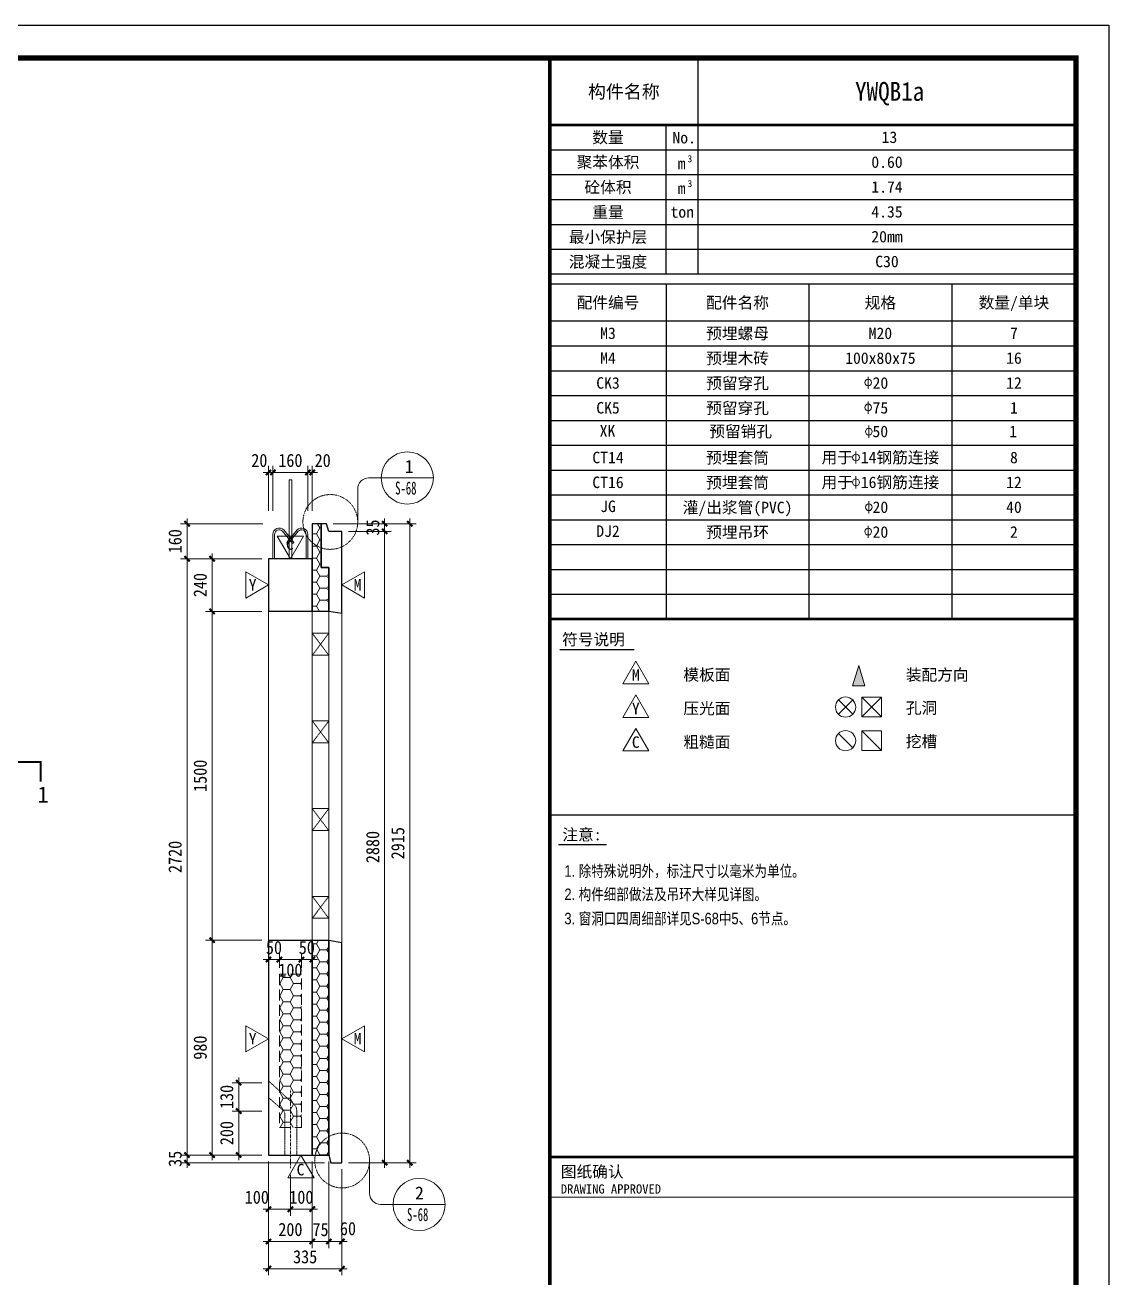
# Model space of a CAD drawing. Header units: millimetres. Extents: x 147 to 28941, y 5 to 9031.
# Drawn here: x 23996 to 28941, y 3199 to 8915 of the extents above; entities that cross this region are included whole.
import ezdxf
from ezdxf.enums import TextEntityAlignment as Align

# ---------------------------------------------------------------- set-up
doc = ezdxf.new("R2010")
doc.units = ezdxf.units.MM
doc.linetypes.add('DASH', pattern=[0.35, 0.25, -0.1])
doc.linetypes.add('DOTE', pattern=[2.42, 2, -0.2, 0.02, -0.2])
for name, color, linetype, lineweight in [('PUB_DIM', 3, 'Continuous', 15), ('YG-标注', 151, 'Continuous', 15), ('YZ-符号', 96, 'Continuous', 9), ('图层4', 7, 'Continuous', 13), ('填充', 7, 'Continuous', 5), ('文字标注', 7, 'Continuous', 15), ('轮廓线', 2, 'Continuous', 13), ('轮廓线0.15', 91, 'Continuous', 15), ('轴线', 1, 'DOTE', 9), ('连接孔', 1, 'DASH', 15)]:
    doc.layers.add(name, color=color, linetype=linetype, lineweight=lineweight)
for name, color, linetype in [('YWQB1a###Base', 7, 'Continuous'), ('YWQB1a###PJ', 7, 'Continuous'), ('YZ-索引图号', 3, 'Continuous'), ('图框签字栏-图框文字', 255, 'Continuous'), ('图框线', 7, 'Continuous'), ('图签栏说明', 2, 'Continuous'), ('梁钢筋', 7, 'Continuous'), ('聚苯板', 5, 'Continuous'), ('边线', 4, 'Continuous'), ('附加钢筋', 7, 'Continuous')]:
    doc.layers.add(name, color=color, linetype=linetype)
doc.styles.add('YG-样式 2', font='simhei.ttf')
doc.styles.add('YZ-样式 1', font='simhei.ttf', dxfattribs={"width": 0.85})
doc.styles.add('YZ-样式 2', font='simhei.ttf', dxfattribs={"width": 0.9})
doc.styles.add('图框签字栏$0$宋体', font='', dxfattribs={"width": 0.8})
doc.styles.add('图签-样式 1', font='arial.ttf', dxfattribs={"width": 0.8})
doc.styles.add('图签-样式 2', font='')
doc.styles.add('图签-黑体', font='simhei.ttf')
doc.styles.get('图框签字栏$0$宋体').set_extended_font_data('NSimSun')
doc.styles.get('图签-样式 2').set_extended_font_data('NSimSun')
doc.dimstyles.new('YZ-30', dxfattribs={"dimscale": 30, "dimtxt": 2, "dimasz": 0.8, "dimexe": 1, "dimexo": 1, "dimgap": 0.8, "dimtad": 1, "dimdec": 0, "dimzin": 1, "dimdsep": 46, "dimtxsty": 'YZ-样式 2', "dimblk": 'ARCHTICK', "dimcen": 250, "dimdle": 0.8, "dimclrd": 151, "dimclre": 151, "dimclrt": 7, "dimazin": 0, "dimtfac": 1, "dimtdec": 0, "dimtix": 1, "dimtmove": 2, "dimatfit": 2, "dimldrblk": 'ARCHTICK', "dimfxl": 1, "dimlwd": 9, "dimlwe": 9, "dimarcsym": 0})

# ---------------------------------------------------------------- blocks, each defined once
blk = doc.blocks.new('A$C02305B03')
at = {"layer": '轴线', "color": 1, "linetype": 'DOTE', "lineweight": 13, "ltscale": 0.1}
blk.add_line((0, -59.8), (0, 298.5), dxfattribs=at)
at = {"layer": '连接孔', "ltscale": 0.1}
for p, q in [((16.3, 231.6), (-100.4, 339.1)), ((-30.4, 201.3), (-100.4, 263.1)), ((-25, 0), (-25, 187.6)), ((29.5, 0), (29.5, 200))]:
    blk.add_line(p, q, dxfattribs=at)
for centre, radius in [((-15, 200), 44.5), ((-45, 187.6), 20)]:
    blk.add_arc(centre, radius, 0, 45, dxfattribs=at)
blk = doc.blocks.new('A$C5C707EF8')
at = {"layer": '边线', "color": 4, "linetype": 'DASH', "lineweight": 9, "ltscale": 0.05}
for p, q in [((9798.8, 51078.3), (9698.8, 51003.3)), ((9698.8, 51078.3), (9798.8, 51003.3))]:
    blk.add_line(p, q, dxfattribs=at)
at = {"layer": '边线', "color": 4, "lineweight": 9, "ltscale": 0.05}
blk.add_lwpolyline([(9698.8, 51078.3), (9698.8, 51003.3), (9798.8, 51003.3), (9798.8, 51078.3)], close=True, dxfattribs=at)
blk = doc.blocks.new('*U125')
at = {"layer": 'YG-标注', "rotation": 270}
blk.add_blockref('A$C5C707EF8', (-51040.8, 9748.8), dxfattribs=at)
blk = doc.blocks.new('*U126')
at = {"layer": 'YG-标注', "color": 0, "linetype": 'ByBlock', "lineweight": -2}
for p in [(0, 1200), (0, 800), (0, 400), (0, 0)]:
    blk.add_blockref('*U125', p, dxfattribs=at)
blk = doc.blocks.new('_ArchTick')
at = {"color": 0, "linetype": 'ByBlock', "const_width": 0.4}
blk.add_lwpolyline([(-0.5, -0.5), (0.5, 0.5)], dxfattribs=at)
blk = doc.blocks.new('*D127')
at = {"layer": 'Defpoints', "color": 0, "transparency": 16777216}
for p in [(24970.5, 3960.1), (25106.3, 3960.1), (25106.3, 3760.1)]:
    blk.add_point(p, dxfattribs=at)
at = {"layer": 'YZ-符号', "color": 151, "lineweight": 9, "transparency": 16777216}
for p, q in [((25076.3, 3960.1), (24940.5, 3960.1)), ((24970.5, 3736.1), (24970.5, 3984.1)), ((25076.3, 3760.1), (24940.5, 3760.1))]:
    blk.add_line(p, q, dxfattribs=at)
at = {"layer": 'YZ-符号', "color": 151, "lineweight": 9, "transparency": 16777216, "xscale": 24, "yscale": 24, "zscale": 24}
for p, rotation in [((24970.5, 3960.1), 90), ((24970.5, 3760.1), 270)]:
    blk.add_blockref('_ArchTick', p, dxfattribs=dict(at, rotation=rotation))
at = {"layer": 'YZ-符号', "color": 7, "transparency": 16777216, "insert": (24916.1, 3860.1), "char_height": 60, "attachment_point": 5, "rotation": 90, "style": 'YZ-样式 2'}
blk.add_mtext('200', dxfattribs=at)
blk = doc.blocks.new('*D128')
at = {"layer": 'Defpoints', "color": 0, "transparency": 16777216}
for p in [(24970.5, 4090.1), (25106.3, 4090.1), (25106.3, 3960.1)]:
    blk.add_point(p, dxfattribs=at)
at = {"layer": 'YZ-符号', "color": 151, "lineweight": 9, "transparency": 16777216}
for p, q in [((25076.3, 4090.1), (24940.5, 4090.1)), ((24970.5, 4090.1), (24970.5, 4114.1)), ((24970.5, 3960.1), (24970.5, 4090.1)), ((25076.3, 3960.1), (24940.5, 3960.1)), ((24970.5, 3960.1), (24970.5, 3936.1))]:
    blk.add_line(p, q, dxfattribs=at)
at = {"layer": 'YZ-符号', "color": 151, "lineweight": 9, "transparency": 16777216, "xscale": 24, "yscale": 24, "zscale": 24}
for p, rotation in [((24970.5, 4090.1), 270), ((24970.5, 3960.1), 90)]:
    blk.add_blockref('_ArchTick', p, dxfattribs=dict(at, rotation=rotation))
at = {"layer": 'YZ-符号', "color": 7, "transparency": 16777216, "insert": (24916.1, 4025.1), "char_height": 60, "attachment_point": 5, "rotation": 90, "style": 'YZ-样式 2'}
blk.add_mtext('130', dxfattribs=at)
blk = doc.blocks.new('*D287')
at = {"layer": 'Defpoints', "color": 0, "transparency": 16777216}
for p in [(25371.3, 6640.1), (25441.3, 3725.1), (25750.7, 3725.1)]:
    blk.add_point(p, dxfattribs=at)
at = {"layer": 'YG-标注', "color": 151, "lineweight": 9, "transparency": 16777216}
for p, q in [((25401.3, 6640.1), (25780.7, 6640.1)), ((25750.7, 6664.1), (25750.7, 3701.1)), ((25471.3, 3725.1), (25780.7, 3725.1))]:
    blk.add_line(p, q, dxfattribs=at)
at = {"layer": 'YG-标注', "color": 151, "lineweight": 9, "transparency": 16777216, "xscale": 24, "yscale": 24, "zscale": 24}
for p, rotation in [((25750.7, 6640.1), 90), ((25750.7, 3725.1), 270)]:
    blk.add_blockref('_ArchTick', p, dxfattribs=dict(at, rotation=rotation))
at = {"layer": 'YG-标注', "color": 7, "transparency": 16777216, "insert": (25696.7, 5182.6), "char_height": 60, "attachment_point": 5, "rotation": 90, "style": 'YZ-样式 2'}
blk.add_mtext('2915', dxfattribs=at)
blk = doc.blocks.new('*D288')
at = {"layer": 'Defpoints', "color": 0, "transparency": 16777216}
for p in [(25371.3, 6640.1), (25441.3, 6605.1), (25636.4, 6605.1)]:
    blk.add_point(p, dxfattribs=at)
at = {"layer": 'YG-标注', "color": 151, "lineweight": 9, "transparency": 16777216}
for p, q in [((25401.3, 6640.1), (25666.4, 6640.1)), ((25636.4, 6640.1), (25636.4, 6664.1)), ((25636.4, 6640.1), (25636.4, 6605.1)), ((25471.3, 6605.1), (25666.4, 6605.1)), ((25636.4, 6605.1), (25636.4, 6581.1))]:
    blk.add_line(p, q, dxfattribs=at)
at = {"layer": 'YG-标注', "color": 151, "lineweight": 9, "transparency": 16777216, "xscale": 24, "yscale": 24, "zscale": 24}
for p, rotation in [((25636.4, 6640.1), 270), ((25636.4, 6605.1), 90)]:
    blk.add_blockref('_ArchTick', p, dxfattribs=dict(at, rotation=rotation))
at = {"layer": 'YG-标注', "color": 7, "transparency": 16777216, "insert": (25582.4, 6622.6), "char_height": 60, "attachment_point": 5, "rotation": 90, "style": 'YZ-样式 2'}
blk.add_mtext('35', dxfattribs=at)
blk = doc.blocks.new('*D289')
at = {"layer": 'Defpoints', "color": 0, "transparency": 16777216}
for p in [(25441.3, 6605.1), (25441.3, 3725.1), (25636.4, 3725.1)]:
    blk.add_point(p, dxfattribs=at)
at = {"layer": 'YG-标注', "color": 151, "lineweight": 9, "transparency": 16777216}
for p, q in [((25471.3, 6605.1), (25666.4, 6605.1)), ((25636.4, 6629.1), (25636.4, 3701.1)), ((25471.3, 3725.1), (25666.4, 3725.1))]:
    blk.add_line(p, q, dxfattribs=at)
at = {"layer": 'YG-标注', "color": 151, "lineweight": 9, "transparency": 16777216, "xscale": 24, "yscale": 24, "zscale": 24}
for p, rotation in [((25636.4, 6605.1), 90), ((25636.4, 3725.1), 270)]:
    blk.add_blockref('_ArchTick', p, dxfattribs=dict(at, rotation=rotation))
at = {"layer": 'YG-标注', "color": 7, "transparency": 16777216, "insert": (25582.1, 5165.1), "char_height": 60, "attachment_point": 5, "rotation": 90, "style": 'YZ-样式 2'}
blk.add_mtext('2880', dxfattribs=at)
blk = doc.blocks.new('*D290')
at = {"layer": 'Defpoints', "color": 0, "transparency": 16777216}
for p in [(25111.1, 6640.1), (24734.8, 6480.1), (25106.3, 6480.1)]:
    blk.add_point(p, dxfattribs=at)
at = {"layer": 'YG-标注', "color": 151, "lineweight": 9, "transparency": 16777216}
for p, q in [((25081.1, 6640.1), (24704.8, 6640.1)), ((24734.8, 6664.1), (24734.8, 6456.1)), ((25076.3, 6480.1), (24704.8, 6480.1))]:
    blk.add_line(p, q, dxfattribs=at)
at = {"layer": 'YG-标注', "color": 151, "lineweight": 9, "transparency": 16777216, "xscale": 24, "yscale": 24, "zscale": 24}
for p, rotation in [((24734.8, 6640.1), 90), ((24734.8, 6480.1), 270)]:
    blk.add_blockref('_ArchTick', p, dxfattribs=dict(at, rotation=rotation))
at = {"layer": 'YG-标注', "color": 7, "transparency": 16777216, "insert": (24680.4, 6560.1), "char_height": 60, "attachment_point": 5, "rotation": 90, "style": 'YZ-样式 2'}
blk.add_mtext('160', dxfattribs=at)
blk = doc.blocks.new('*D291')
at = {"layer": 'Defpoints', "color": 0, "transparency": 16777216}
for p in [(25106.3, 6480.1), (24734.8, 3760.1), (25106.3, 3760.1)]:
    blk.add_point(p, dxfattribs=at)
at = {"layer": 'YG-标注', "color": 151, "lineweight": 9, "transparency": 16777216}
for p, q in [((25076.3, 6480.1), (24704.8, 6480.1)), ((24734.8, 6504.1), (24734.8, 3736.1)), ((25076.3, 3760.1), (24704.8, 3760.1))]:
    blk.add_line(p, q, dxfattribs=at)
at = {"layer": 'YG-标注', "color": 151, "lineweight": 9, "transparency": 16777216, "xscale": 24, "yscale": 24, "zscale": 24}
for p, rotation in [((24734.8, 6480.1), 90), ((24734.8, 3760.1), 270)]:
    blk.add_blockref('_ArchTick', p, dxfattribs=dict(at, rotation=rotation))
at = {"layer": 'YG-标注', "color": 7, "transparency": 16777216, "insert": (24680.4, 5120.1), "char_height": 60, "attachment_point": 5, "rotation": 90, "style": 'YZ-样式 2'}
blk.add_mtext('2720', dxfattribs=at)
blk = doc.blocks.new('*D292')
at = {"layer": 'Defpoints', "color": 0, "transparency": 16777216}
for p in [(24734.8, 3725.1), (25106.3, 3760.1), (25391.3, 3725.1)]:
    blk.add_point(p, dxfattribs=at)
at = {"layer": 'YG-标注', "color": 151, "lineweight": 9, "transparency": 16777216}
for p, q in [((24734.8, 3760.1), (24734.8, 3784.1)), ((25076.3, 3760.1), (24704.8, 3760.1)), ((25361.3, 3725.1), (24704.8, 3725.1)), ((24734.8, 3760.1), (24734.8, 3725.1)), ((24734.8, 3725.1), (24734.8, 3701.1))]:
    blk.add_line(p, q, dxfattribs=at)
at = {"layer": 'YG-标注', "color": 151, "lineweight": 9, "transparency": 16777216, "xscale": 24, "yscale": 24, "zscale": 24}
for p, rotation in [((24734.8, 3760.1), 270), ((24734.8, 3725.1), 90)]:
    blk.add_blockref('_ArchTick', p, dxfattribs=dict(at, rotation=rotation))
at = {"layer": 'YG-标注', "color": 7, "transparency": 16777216, "insert": (24680.8, 3742.6), "char_height": 60, "attachment_point": 5, "rotation": 90, "style": 'YZ-样式 2'}
blk.add_mtext('35', dxfattribs=at)
blk = doc.blocks.new('*D293')
at = {"layer": 'Defpoints', "color": 0, "transparency": 16777216}
for p in [(24849.3, 4740.1), (25106.3, 4740.1), (25106.3, 3760.1)]:
    blk.add_point(p, dxfattribs=at)
at = {"layer": 'YG-标注', "color": 151, "lineweight": 9, "transparency": 16777216}
for p, q in [((24849.3, 3736.1), (24849.3, 4764.1)), ((25076.3, 4740.1), (24819.3, 4740.1)), ((25076.3, 3760.1), (24819.3, 3760.1))]:
    blk.add_line(p, q, dxfattribs=at)
at = {"layer": 'YG-标注', "color": 151, "lineweight": 9, "transparency": 16777216, "xscale": 24, "yscale": 24, "zscale": 24}
for p, rotation in [((24849.3, 4740.1), 90), ((24849.3, 3760.1), 270)]:
    blk.add_blockref('_ArchTick', p, dxfattribs=dict(at, rotation=rotation))
at = {"layer": 'YG-标注', "color": 7, "transparency": 16777216, "insert": (24795, 4250.1), "char_height": 60, "attachment_point": 5, "rotation": 90, "style": 'YZ-样式 2'}
blk.add_mtext('980', dxfattribs=at)
blk = doc.blocks.new('*D294')
at = {"layer": 'Defpoints', "color": 0, "transparency": 16777216}
for p in [(24849.3, 6240.1), (25106.3, 6240.1), (25106.3, 4740.1)]:
    blk.add_point(p, dxfattribs=at)
at = {"layer": 'YG-标注', "color": 151, "lineweight": 9, "transparency": 16777216}
for p, q in [((25076.3, 6240.1), (24819.3, 6240.1)), ((24849.3, 4716.1), (24849.3, 6264.1)), ((25076.3, 4740.1), (24819.3, 4740.1))]:
    blk.add_line(p, q, dxfattribs=at)
at = {"layer": 'YG-标注', "color": 151, "lineweight": 9, "transparency": 16777216, "xscale": 24, "yscale": 24, "zscale": 24}
for p, rotation in [((24849.3, 6240.1), 90), ((24849.3, 4740.1), 270)]:
    blk.add_blockref('_ArchTick', p, dxfattribs=dict(at, rotation=rotation))
at = {"layer": 'YG-标注', "color": 7, "transparency": 16777216, "insert": (24795, 5490.1), "char_height": 60, "attachment_point": 5, "rotation": 90, "style": 'YZ-样式 2'}
blk.add_mtext('1500', dxfattribs=at)
blk = doc.blocks.new('*D295')
at = {"layer": 'Defpoints', "color": 0, "transparency": 16777216}
for p in [(24849.3, 6480.1), (25106.3, 6480.1), (25106.3, 6240.1)]:
    blk.add_point(p, dxfattribs=at)
at = {"layer": 'YG-标注', "color": 151, "lineweight": 9, "transparency": 16777216}
for p, q in [((25076.3, 6480.1), (24819.3, 6480.1)), ((24849.3, 6216.1), (24849.3, 6504.1)), ((25076.3, 6240.1), (24819.3, 6240.1))]:
    blk.add_line(p, q, dxfattribs=at)
at = {"layer": 'YG-标注', "color": 151, "lineweight": 9, "transparency": 16777216, "xscale": 24, "yscale": 24, "zscale": 24}
for p, rotation in [((24849.3, 6480.1), 90), ((24849.3, 6240.1), 270)]:
    blk.add_blockref('_ArchTick', p, dxfattribs=dict(at, rotation=rotation))
at = {"layer": 'YG-标注', "color": 7, "transparency": 16777216, "insert": (24795, 6360.1), "char_height": 60, "attachment_point": 5, "rotation": 90, "style": 'YZ-样式 2'}
blk.add_mtext('240', dxfattribs=at)
blk = doc.blocks.new('*D296')
at = {"layer": 'Defpoints', "color": 0, "transparency": 16777216}
for p in [(25106.3, 3760.1), (25441.3, 3725.1), (25106.3, 3241.7)]:
    blk.add_point(p, dxfattribs=at)
at = {"layer": 'YG-标注', "color": 151, "lineweight": 9, "transparency": 16777216}
for p, q in [((25106.3, 3730.1), (25106.3, 3211.7)), ((25441.3, 3695.1), (25441.3, 3211.7)), ((25465.3, 3241.7), (25082.3, 3241.7))]:
    blk.add_line(p, q, dxfattribs=at)
at = {"layer": 'YG-标注', "color": 151, "lineweight": 9, "transparency": 16777216, "xscale": 24, "yscale": 24, "zscale": 24, "rotation": 180}
blk.add_blockref('_ArchTick', (25106.3, 3241.7), dxfattribs=at)
at = {"layer": 'YG-标注', "color": 151, "lineweight": 9, "transparency": 16777216, "xscale": 24, "yscale": 24, "zscale": 24}
blk.add_blockref('_ArchTick', (25441.3, 3241.7), dxfattribs=at)
at = {"layer": 'YG-标注', "color": 7, "transparency": 16777216, "insert": (25273.8, 3295.7), "char_height": 60, "attachment_point": 5, "style": 'YZ-样式 2'}
blk.add_mtext('335', dxfattribs=at)
blk = doc.blocks.new('*D297')
at = {"layer": 'Defpoints', "color": 0, "transparency": 16777216}
for p in [(25381.3, 3760.1), (25441.3, 3725.1), (25381.3, 3365.8)]:
    blk.add_point(p, dxfattribs=at)
at = {"layer": 'YG-标注', "color": 151, "lineweight": 9, "transparency": 16777216}
for p, q in [((25381.3, 3730.1), (25381.3, 3335.8)), ((25441.3, 3695.1), (25441.3, 3335.8)), ((25465.3, 3365.8), (25357.3, 3365.8))]:
    blk.add_line(p, q, dxfattribs=at)
at = {"layer": 'YG-标注', "color": 151, "lineweight": 9, "transparency": 16777216, "xscale": 24, "yscale": 24, "zscale": 24, "rotation": 180}
blk.add_blockref('_ArchTick', (25381.3, 3365.8), dxfattribs=at)
at = {"layer": 'YG-标注', "color": 151, "lineweight": 9, "transparency": 16777216, "xscale": 24, "yscale": 24, "zscale": 24}
blk.add_blockref('_ArchTick', (25441.3, 3365.8), dxfattribs=at)
at = {"layer": 'YG-标注', "color": 7, "transparency": 16777216, "insert": (25469, 3424.2), "char_height": 60, "attachment_point": 5, "style": 'YZ-样式 2'}
blk.add_mtext('60', dxfattribs=at)
blk = doc.blocks.new('*D298')
at = {"layer": 'Defpoints', "color": 0, "transparency": 16777216}
for p in [(25306.3, 3760.1), (25381.3, 3760.1), (25306.3, 3365.8)]:
    blk.add_point(p, dxfattribs=at)
at = {"layer": 'YG-标注', "color": 151, "lineweight": 9, "transparency": 16777216}
for p, q in [((25306.3, 3730.1), (25306.3, 3335.8)), ((25381.3, 3730.1), (25381.3, 3335.8)), ((25306.3, 3365.8), (25282.3, 3365.8)), ((25381.3, 3365.8), (25306.3, 3365.8)), ((25381.3, 3365.8), (25405.3, 3365.8))]:
    blk.add_line(p, q, dxfattribs=at)
at = {"layer": 'YG-标注', "color": 151, "lineweight": 9, "transparency": 16777216, "xscale": 24, "yscale": 24, "zscale": 24}
blk.add_blockref('_ArchTick', (25306.3, 3365.8), dxfattribs=at)
at = {"layer": 'YG-标注', "color": 151, "lineweight": 9, "transparency": 16777216, "xscale": 24, "yscale": 24, "zscale": 24, "rotation": 180}
blk.add_blockref('_ArchTick', (25381.3, 3365.8), dxfattribs=at)
at = {"layer": 'YG-标注', "color": 7, "transparency": 16777216, "insert": (25343.8, 3419.8), "char_height": 60, "attachment_point": 5, "style": 'YZ-样式 2'}
blk.add_mtext('75', dxfattribs=at)
blk = doc.blocks.new('*D299')
at = {"layer": 'Defpoints', "color": 0, "transparency": 16777216}
for p in [(25106.3, 3760.1), (25306.3, 3760.1), (25106.3, 3365.8)]:
    blk.add_point(p, dxfattribs=at)
at = {"layer": 'YG-标注', "color": 151, "lineweight": 9, "transparency": 16777216}
for p, q in [((25106.3, 3730.1), (25106.3, 3335.8)), ((25306.3, 3730.1), (25306.3, 3335.8)), ((25330.3, 3365.8), (25082.3, 3365.8))]:
    blk.add_line(p, q, dxfattribs=at)
at = {"layer": 'YG-标注', "color": 151, "lineweight": 9, "transparency": 16777216, "xscale": 24, "yscale": 24, "zscale": 24, "rotation": 180}
blk.add_blockref('_ArchTick', (25106.3, 3365.8), dxfattribs=at)
at = {"layer": 'YG-标注', "color": 151, "lineweight": 9, "transparency": 16777216, "xscale": 24, "yscale": 24, "zscale": 24}
blk.add_blockref('_ArchTick', (25306.3, 3365.8), dxfattribs=at)
at = {"layer": 'YG-标注', "color": 7, "transparency": 16777216, "insert": (25206.3, 3420.1), "char_height": 60, "attachment_point": 5, "style": 'YZ-样式 2'}
blk.add_mtext('200', dxfattribs=at)
blk = doc.blocks.new('*D300')
at = {"layer": 'Defpoints', "color": 0, "transparency": 16777216}
for p in [(25106.3, 3760.1), (25206.3, 3700.3), (25106.3, 3513.1)]:
    blk.add_point(p, dxfattribs=at)
at = {"layer": 'YG-标注', "color": 151, "lineweight": 9, "transparency": 16777216}
for p, q in [((25106.3, 3730.1), (25106.3, 3483.1)), ((25206.3, 3670.3), (25206.3, 3483.1)), ((25230.3, 3513.1), (25082.3, 3513.1))]:
    blk.add_line(p, q, dxfattribs=at)
at = {"layer": 'YG-标注', "color": 151, "lineweight": 9, "transparency": 16777216, "xscale": 24, "yscale": 24, "zscale": 24, "rotation": 180}
blk.add_blockref('_ArchTick', (25106.3, 3513.1), dxfattribs=at)
at = {"layer": 'YG-标注', "color": 151, "lineweight": 9, "transparency": 16777216, "xscale": 24, "yscale": 24, "zscale": 24}
blk.add_blockref('_ArchTick', (25206.3, 3513.1), dxfattribs=at)
at = {"layer": 'YG-标注', "color": 7, "transparency": 16777216, "insert": (25053.2, 3567.4), "char_height": 60, "attachment_point": 5, "style": 'YZ-样式 2'}
blk.add_mtext('100', dxfattribs=at)
blk = doc.blocks.new('*D301')
at = {"layer": 'Defpoints', "color": 0, "transparency": 16777216}
for p in [(25306.3, 3760.1), (25206.3, 3700.3), (25306.3, 3513.1)]:
    blk.add_point(p, dxfattribs=at)
at = {"layer": 'YG-标注', "color": 151, "lineweight": 9, "transparency": 16777216}
for p, q in [((25306.3, 3730.1), (25306.3, 3483.1)), ((25206.3, 3670.3), (25206.3, 3483.1)), ((25206.3, 3513.1), (25182.3, 3513.1)), ((25206.3, 3513.1), (25306.3, 3513.1)), ((25306.3, 3513.1), (25330.3, 3513.1))]:
    blk.add_line(p, q, dxfattribs=at)
at = {"layer": 'YG-标注', "color": 151, "lineweight": 9, "transparency": 16777216, "xscale": 24, "yscale": 24, "zscale": 24}
blk.add_blockref('_ArchTick', (25206.3, 3513.1), dxfattribs=at)
at = {"layer": 'YG-标注', "color": 151, "lineweight": 9, "transparency": 16777216, "xscale": 24, "yscale": 24, "zscale": 24, "rotation": 180}
blk.add_blockref('_ArchTick', (25306.3, 3513.1), dxfattribs=at)
at = {"layer": 'YG-标注', "color": 7, "transparency": 16777216, "insert": (25256.3, 3567.4), "char_height": 60, "attachment_point": 5, "style": 'YZ-样式 2'}
blk.add_mtext('100', dxfattribs=at)
blk = doc.blocks.new('*D302')
at = {"layer": 'Defpoints', "color": 0, "transparency": 16777216}
for p in [(25106.3, 4651.9), (25156.3, 4584.8), (25106.3, 4559.8)]:
    blk.add_point(p, dxfattribs=at)
at = {"layer": 'YG-标注', "color": 151, "lineweight": 9, "transparency": 16777216}
for p, q in [((25106.3, 4651.9), (25082.3, 4651.9)), ((25106.3, 4589.8), (25106.3, 4681.9)), ((25156.3, 4651.9), (25106.3, 4651.9)), ((25156.3, 4614.8), (25156.3, 4681.9)), ((25156.3, 4651.9), (25180.3, 4651.9))]:
    blk.add_line(p, q, dxfattribs=at)
at = {"layer": 'YG-标注', "color": 151, "lineweight": 9, "transparency": 16777216, "xscale": 24, "yscale": 24, "zscale": 24}
blk.add_blockref('_ArchTick', (25106.3, 4651.9), dxfattribs=at)
at = {"layer": 'YG-标注', "color": 151, "lineweight": 9, "transparency": 16777216, "xscale": 24, "yscale": 24, "zscale": 24, "rotation": 180}
blk.add_blockref('_ArchTick', (25156.3, 4651.9), dxfattribs=at)
at = {"layer": 'YG-标注', "color": 7, "transparency": 16777216, "insert": (25131.3, 4706.3), "char_height": 60, "attachment_point": 5, "style": 'YZ-样式 2'}
blk.add_mtext('50', dxfattribs=at)
blk = doc.blocks.new('*D303')
at = {"layer": 'Defpoints', "color": 0, "transparency": 16777216}
for p in [(25256.3, 4651.9), (25156.3, 4584.8), (25256.3, 4584.8)]:
    blk.add_point(p, dxfattribs=at)
at = {"layer": 'YG-标注', "color": 151, "lineweight": 9, "transparency": 16777216}
for p, q in [((25132.3, 4651.9), (25280.3, 4651.9)), ((25156.3, 4614.8), (25156.3, 4681.9)), ((25256.3, 4614.8), (25256.3, 4681.9))]:
    blk.add_line(p, q, dxfattribs=at)
at = {"layer": 'YG-标注', "color": 151, "lineweight": 9, "transparency": 16777216, "xscale": 24, "yscale": 24, "zscale": 24, "rotation": 180}
blk.add_blockref('_ArchTick', (25156.3, 4651.9), dxfattribs=at)
at = {"layer": 'YG-标注', "color": 151, "lineweight": 9, "transparency": 16777216, "xscale": 24, "yscale": 24, "zscale": 24}
blk.add_blockref('_ArchTick', (25256.3, 4651.9), dxfattribs=at)
at = {"layer": 'YG-标注', "color": 7, "transparency": 16777216, "insert": (25206.3, 4603.3), "char_height": 60, "attachment_point": 5, "style": 'YZ-样式 2'}
blk.add_mtext('100', dxfattribs=at)
blk = doc.blocks.new('*D304')
at = {"layer": 'Defpoints', "color": 0, "transparency": 16777216}
for p in [(25306.3, 4651.9), (25256.3, 4584.8), (25306.3, 4559.8)]:
    blk.add_point(p, dxfattribs=at)
at = {"layer": 'YG-标注', "color": 151, "lineweight": 9, "transparency": 16777216}
for p, q in [((25256.3, 4651.9), (25232.3, 4651.9)), ((25256.3, 4614.8), (25256.3, 4681.9)), ((25256.3, 4651.9), (25306.3, 4651.9)), ((25306.3, 4589.8), (25306.3, 4681.9)), ((25306.3, 4651.9), (25330.3, 4651.9))]:
    blk.add_line(p, q, dxfattribs=at)
at = {"layer": 'YG-标注', "color": 151, "lineweight": 9, "transparency": 16777216, "xscale": 24, "yscale": 24, "zscale": 24}
blk.add_blockref('_ArchTick', (25256.3, 4651.9), dxfattribs=at)
at = {"layer": 'YG-标注', "color": 151, "lineweight": 9, "transparency": 16777216, "xscale": 24, "yscale": 24, "zscale": 24, "rotation": 180}
blk.add_blockref('_ArchTick', (25306.3, 4651.9), dxfattribs=at)
at = {"layer": 'YG-标注', "color": 7, "transparency": 16777216, "insert": (25281.3, 4706.3), "char_height": 60, "attachment_point": 5, "style": 'YZ-样式 2'}
blk.add_mtext('50', dxfattribs=at)
blk = doc.blocks.new('*D305')
at = {"layer": 'Defpoints', "color": 0, "transparency": 16777216}
for p in [(25126.3, 6874.1), (25106.3, 6668.4), (25126.3, 6668.4)]:
    blk.add_point(p, dxfattribs=at)
at = {"layer": 'YG-标注', "color": 151, "lineweight": 9, "transparency": 16777216}
for p, q in [((25106.3, 6874.1), (25082.3, 6874.1)), ((25106.3, 6698.4), (25106.3, 6904.1)), ((25106.3, 6874.1), (25126.3, 6874.1)), ((25126.3, 6698.4), (25126.3, 6904.1)), ((25126.3, 6874.1), (25150.3, 6874.1))]:
    blk.add_line(p, q, dxfattribs=at)
at = {"layer": 'YG-标注', "color": 151, "lineweight": 9, "transparency": 16777216, "xscale": 24, "yscale": 24, "zscale": 24}
blk.add_blockref('_ArchTick', (25106.3, 6874.1), dxfattribs=at)
at = {"layer": 'YG-标注', "color": 151, "lineweight": 9, "transparency": 16777216, "xscale": 24, "yscale": 24, "zscale": 24, "rotation": 180}
blk.add_blockref('_ArchTick', (25126.3, 6874.1), dxfattribs=at)
at = {"layer": 'YG-标注', "color": 7, "transparency": 16777216, "insert": (25064.6, 6928.5), "char_height": 60, "attachment_point": 5, "style": 'YZ-样式 2'}
blk.add_mtext('20', dxfattribs=at)
blk = doc.blocks.new('*D306')
at = {"layer": 'Defpoints', "color": 0, "transparency": 16777216}
for p in [(25286.3, 6874.1), (25126.3, 6668.4), (25286.3, 6668.4)]:
    blk.add_point(p, dxfattribs=at)
at = {"layer": 'YG-标注', "color": 151, "lineweight": 9, "transparency": 16777216}
for p, q in [((25102.3, 6874.1), (25310.3, 6874.1)), ((25126.3, 6698.4), (25126.3, 6904.1)), ((25286.3, 6698.4), (25286.3, 6904.1))]:
    blk.add_line(p, q, dxfattribs=at)
at = {"layer": 'YG-标注', "color": 151, "lineweight": 9, "transparency": 16777216, "xscale": 24, "yscale": 24, "zscale": 24, "rotation": 180}
blk.add_blockref('_ArchTick', (25126.3, 6874.1), dxfattribs=at)
at = {"layer": 'YG-标注', "color": 151, "lineweight": 9, "transparency": 16777216, "xscale": 24, "yscale": 24, "zscale": 24}
blk.add_blockref('_ArchTick', (25286.3, 6874.1), dxfattribs=at)
at = {"layer": 'YG-标注', "color": 7, "transparency": 16777216, "insert": (25206.3, 6928.5), "char_height": 60, "attachment_point": 5, "style": 'YZ-样式 2'}
blk.add_mtext('160', dxfattribs=at)
blk = doc.blocks.new('*D307')
at = {"layer": 'Defpoints', "color": 0, "transparency": 16777216}
for p in [(25306.3, 6874.1), (25286.3, 6668.4), (25306.3, 6668.4)]:
    blk.add_point(p, dxfattribs=at)
at = {"layer": 'YG-标注', "color": 151, "lineweight": 9, "transparency": 16777216}
for p, q in [((25286.3, 6874.1), (25262.3, 6874.1)), ((25286.3, 6698.4), (25286.3, 6904.1)), ((25286.3, 6874.1), (25306.3, 6874.1)), ((25306.3, 6698.4), (25306.3, 6904.1)), ((25306.3, 6874.1), (25330.3, 6874.1))]:
    blk.add_line(p, q, dxfattribs=at)
at = {"layer": 'YG-标注', "color": 151, "lineweight": 9, "transparency": 16777216, "xscale": 24, "yscale": 24, "zscale": 24}
blk.add_blockref('_ArchTick', (25286.3, 6874.1), dxfattribs=at)
at = {"layer": 'YG-标注', "color": 151, "lineweight": 9, "transparency": 16777216, "xscale": 24, "yscale": 24, "zscale": 24, "rotation": 180}
blk.add_blockref('_ArchTick', (25306.3, 6874.1), dxfattribs=at)
at = {"layer": 'YG-标注', "color": 7, "transparency": 16777216, "insert": (25353.8, 6928.5), "char_height": 60, "attachment_point": 5, "style": 'YZ-样式 2'}
blk.add_mtext('20', dxfattribs=at)

msp = doc.modelspace()

# ---------------------------------------------------------------- hatches: boundary and pattern name
at = {"layer": 'YZ-符号', "lineweight": 15}
msp.add_hatch(color=1, dxfattribs=at).paths.add_polyline_path([(27799.3, 5993.5), (27771.2, 5900.4), (27827.3, 5900.4)])
at = {"layer": '填充', "lineweight": 9}
h = msp.add_hatch(dxfattribs=at)
h.set_pattern_fill('HONEY', color=43, scale=10)
h.set_pattern_definition([(0, (-662.015, 8435.575), (47.625, 27.496306), [31.75, -63.5]), (120, (-662.015, 8435.575), (-47.625, 27.496307), [31.75, -63.5]), (60, (-662.015, 8435.575), (1e-07, 54.992613), [-63.5, 31.75])])
h.paths.add_polyline_path([(25376.3, 6240.1), (25306.3, 6240.1), (25306.3, 6640.1), (25346.3, 6640.1), (25346.3, 6440.1), (25376.3, 6440.1)])
h.paths.add_polyline_path([(25306.3, 4740.1), (25381.3, 4740.1), (25381.3, 3760.1), (25306.3, 3760.1)])
h = msp.add_hatch(dxfattribs=at)
h.set_pattern_fill('HONEY', color=43, scale=10, style=0)
h.set_pattern_definition([(0, (-7259.178, 9876.32), (47.625, 27.496306), [31.75, -63.5]), (120, (-7259.178, 9876.32), (-47.625, 27.496307), [31.75, -63.5]), (60, (-7259.178, 9876.32), (1e-07, 54.992613), [-63.5, 31.75])])
h.paths.add_polyline_path([(25256.3, 3885.1), (25156.3, 3885.1), (25156.3, 4584.8), (25256.3, 4584.8)])

# ---------------------------------------------------------------- linework, layer by layer
at = {"layer": 'PUB_DIM', "color": 1, "const_width": 9}
msp.add_lwpolyline([(24066.9, 5462.9), (24066.9, 5552.9), (23946.9, 5552.9)], dxfattribs=at)
at = {"layer": 'YWQB1a###PJ'}
for p, q in [((26390.1, 7734), (28790.8, 7734)), ((26390.1, 7734), (26390.1, 7338.1)), ((26920.8, 7734), (26920.8, 6204.7)), ((27572.3, 7734), (27572.3, 6204.7)), ((28223.9, 7734), (28223.9, 6204.7)), ((26390.1, 7564.8), (28790.8, 7564.8)), ((26390.1, 7451.4), (28790.8, 7451.4)), ((26390, 7338.1), (28790.8, 7338.1)), ((26390.1, 7224.8), (28790.8, 7224.8)), ((26390, 7111.4), (28790.8, 7111.4)), ((26390.1, 6998.1), (28790.8, 6998.1)), ((26390.1, 6884.8), (28790.8, 6884.8)), ((26390.1, 6771.4), (28790.8, 6771.4)), ((26390.1, 6658.1), (28790.8, 6658.1)), ((26390.1, 6544.8), (28790.8, 6544.8)), ((26390.1, 6544.8), (28790.8, 6544.8)), ((26390.1, 6431.4), (28790.8, 6431.4))]:
    msp.add_line(p, q, dxfattribs=at)
at = {"layer": 'YWQB1a###PJ', "color": 1}
msp.add_lwpolyline([(16340.8, 4.8), (16340.8, 8914.8), (28940.8, 8914.8), (28940.8, 4.8)], close=True, dxfattribs=at)
at = {"layer": 'YWQB1a###PJ'}
for points, const_width in [([(16640.8, 8764.8), (28790.8, 8764.8), (28790.8, 154.8), (16640.8, 154.8)], 24), ([(26390.1, 8764.8), (28790.8, 8764.8), (28790.8, 154.8), (26390.1, 154.8)], 17)]:
    msp.add_lwpolyline(points, close=True, dxfattribs=dict(at, const_width=const_width))
at = {"layer": 'YWQB1a###PJ', "color": 2, "lineweight": 15}
for points in [[(27842, 7310.8), (27842, 7255.1)], [(27842, 7197.5), (27842, 7141.7)], [(27845.5, 7087.6), (27845.5, 7031.8)], [(27786.8, 6969.7), (27786.8, 6914)], [(27786.8, 6856.4), (27786.8, 6800.6)], [(27845.5, 6742.8), (27845.5, 6687)], [(27842, 6630.8), (27842, 6575)]]:
    msp.add_lwpolyline(points, dxfattribs=at)
for centre in [(27842.3, 7284), (27842.3, 7170.6), (27845.5, 7060), (27786.8, 6942.2), (27786.8, 6828.8), (27845.5, 6715.2), (27842.3, 6604)]:
    msp.add_circle(centre, 15.4, dxfattribs=at)
at = {"layer": 'YZ-符号', "color": 1, "lineweight": 15}
for p, q in [((27771.9, 5836.1, 5530.2), (27706.7, 5770.9, 5530.2)), ((27706.7, 5836.1, 5530.2), (27771.9, 5770.9, 5530.2)), ((27813.9, 5758.5, 5530.2), (27903.9, 5848.5, 5530.2)), ((27813.9, 5848.5, 5530.2), (27903.9, 5758.5, 5530.2)), ((27706.7, 5682.9, 5530.2), (27771.9, 5617.8, 5530.2)), ((27813.9, 5695.4, 5530.2), (27903.9, 5605.4, 5530.2))]:
    msp.add_line(p, q, dxfattribs=at)
at = {"layer": 'YZ-符号', "color": 1, "ltscale": 100}
for points in [[(25858.5, 6848.6), (25563.4, 6848.6, 0.414214), (25513.4, 6798.6), (25513.4, 6648.1)], [(25912.5, 3534.6), (25617.4, 3534.6, -0.414214), (25567.4, 3584.6), (25567.4, 3735.1)]]:
    msp.add_lwpolyline(points, format="xyb", dxfattribs=at)
at = {"layer": 'YZ-符号', "color": 1, "lineweight": 15}
for points in [[(25206.1, 6480.1), (25265.7, 6583.5), (25146.4, 6583.5)], [(25003.5, 6420.2), (25106.9, 6360.5), (25003.5, 6300.8)], [(25544.7, 6420.2), (25441.3, 6360.5), (25544.7, 6300.8)], [(25003.5, 4349.7), (25106.9, 4290), (25003.5, 4230.3)], [(25544.7, 4349.7), (25441.3, 4290), (25544.7, 4230.3)], [(25254.7, 3760.1), (25314.4, 3656.7), (25195, 3656.7)]]:
    msp.add_lwpolyline(points, close=True, dxfattribs=at)
at = {"layer": 'YZ-符号', "color": 1, "lineweight": 15, "elevation": 5530.2}
for points in [[(26782.2, 6013), (26722.5, 5909.6), (26841.9, 5909.6)], [(27799.3, 5993.5), (27771.2, 5900.4), (27827.3, 5900.4)], [(26782.2, 5859.8), (26722.5, 5756.4), (26841.9, 5756.4)], [(27813.9, 5758.5), (27903.9, 5758.5), (27903.9, 5848.5), (27813.9, 5848.5)], [(26782.2, 5706.6), (26722.5, 5603.3), (26841.9, 5603.3)], [(27813.9, 5605.4), (27903.9, 5605.4), (27903.9, 5695.4), (27813.9, 5695.4)]]:
    msp.add_lwpolyline(points, close=True, dxfattribs=at)
at = {"layer": 'YZ-符号', "color": 1, "ltscale": 100}
for centre in [(25739.5, 6848.6), (25793.5, 3534.6)]:
    msp.add_circle(centre, 119, dxfattribs=at)
at = {"layer": 'YZ-符号', "color": 1, "linetype": 'DASH', "ltscale": 0.1}
for centre in [(25388.4, 6648.1), (25442.4, 3735.1)]:
    msp.add_circle(centre, 125, dxfattribs=at)
at = {"layer": 'YZ-符号', "color": 1, "lineweight": 15}
for centre in [(27739.3, 5803.5, 5530.2), (27739.3, 5650.4, 5530.2)]:
    msp.add_circle(centre, 46.1, dxfattribs=at)
at = {"layer": '图框线'}
for p, q in [((26390.1, 7779), (26390.1, 8764.8)), ((26390.1, 8764.8), (28790.8, 8764.8)), ((27065.6, 8764.8), (27065.6, 7779)), ((28790.8, 8764.8), (28790.8, 7779)), ((26920.8, 7779), (26920.8, 8459)), ((26390.1, 8345.7), (28790.8, 8345.7)), ((26390.1, 8232.4), (28790.8, 8232.4)), ((26390.1, 8119), (28790.8, 8119)), ((26390.1, 8005.7), (28790.8, 8005.7)), ((26390.1, 8005.7), (28790.8, 8005.7)), ((26390.1, 7892.3), (28790.8, 7892.3)), ((28790.8, 7779), (26390.1, 7779)), ((26390.1, 6318.1), (28790.8, 6318.1)), ((26390.1, 6204.7), (28790.8, 6204.7)), ((26390.1, 6204.7), (28790.8, 6204.7)), ((26774.2, 6064.8), (26435.8, 6064.8)), ((26390, 5311.7), (28790.8, 5311.7)), ((26648.8, 5174.4), (26430.1, 5174.4))]:
    msp.add_line(p, q, dxfattribs=at)
at = {"layer": '图框线', "lineweight": 9}
msp.add_line((28790.8, 3568.4), (26390, 3568.4), dxfattribs=at)
at = {"layer": '图框线', "const_width": 12.1}
for points in [[(26390.1, 8459), (28790.8, 8459)], [(26390.1, 6204.7), (28790.8, 6204.7)]]:
    msp.add_lwpolyline(points, dxfattribs=at)
at = {"layer": '图框线', "lineweight": 9, "const_width": 12.1}
msp.add_lwpolyline([(26390.1, 3750.5), (28790.8, 3750.5)], dxfattribs=at)
at = {"layer": '梁钢筋', "color": 1, "lineweight": 9, "ltscale": 100}
for points in [[(25126.3, 6480.1), (25126.3, 6591.1, -0.668179), (25175.8, 6611.6), (25222.3, 6555.1), (25216.7, 6549.4), (25170.1, 6606, 0.668179), (25134.3, 6591.1), (25134.3, 6480.1)], [(25278.3, 6480.1), (25278.3, 6591.1, 0.668179), (25242.4, 6606), (25195.8, 6549.4), (25190.2, 6555.1), (25236.8, 6611.6, -0.668179), (25286.3, 6591.1), (25286.3, 6480.1)]]:
    msp.add_lwpolyline(points, format="xyb", dxfattribs=at)
at = {"layer": '聚苯板', "color": 6, "linetype": 'DASH', "lineweight": 9, "ltscale": 200}
msp.add_lwpolyline([(25256.3, 4584.8), (25156.3, 4584.8), (25156.3, 3885.1), (25256.3, 3885.1)], close=True, dxfattribs=at)
at = {"layer": '轮廓线', "lineweight": 30}
for points in [[(25381.3, 6240.1), (25381.3, 6440.1), (25346.3, 6440.1), (25346.3, 6640.1), (25306.3, 6640.1), (25306.3, 6240.1)], [(25441.3, 6230.1), (25441.3, 6605.1), (25381.3, 6605.1), (25371.3, 6640.1), (25346.3, 6640.1), (25346.3, 6440.1), (25381.3, 6440.1), (25381.3, 6240.1)], [(25306.3, 6240.1), (25306.3, 6480.1), (25106.3, 6480.1), (25106.3, 6240.1)], [(25441.3, 6230.1), (25381.3, 6240.1), (25106.3, 6240.1)], [(25106.3, 4740.1), (25106.3, 3760.1), (25306.3, 3760.1), (25306.3, 4740.1)], [(25106.3, 4740.1), (25381.3, 4740.1), (25441.3, 4730.1)], [(25306.3, 4740.1), (25306.3, 3760.1), (25381.3, 3760.1), (25381.3, 4740.1)], [(25381.3, 4740.1), (25381.3, 3760.1)], [(25381.3, 3760.1), (25391.3, 3725.1), (25441.3, 3725.1), (25441.3, 4730.1)]]:
    msp.add_lwpolyline(points, dxfattribs=at)
at = {"layer": '轮廓线0.15', "color": 3, "lineweight": 15}
for p, q in [((25106.3, 4740.1), (25106.3, 6240.1)), ((25306.3, 6240.1), (25306.3, 4740.1)), ((25381.3, 4740.1), (25381.3, 6240.1)), ((25441.3, 6230.1), (25441.3, 4730.1))]:
    msp.add_line(p, q, dxfattribs=at)
at = {"layer": '附加钢筋', "color": 5, "lineweight": 9}
msp.add_lwpolyline([(25212.3, 6480.1), (25212.3, 6840.1), (25200.3, 6840.1), (25200.3, 6480.1)], dxfattribs=at)

# ---------------------------------------------------------------- block references
at = {"layer": 'YG-标注', "color": 3, "xscale": -1}
msp.add_blockref('*U126', (25343.8, 4890.2), dxfattribs=at)
at = {"layer": '图层4'}
msp.add_blockref('A$C02305B03', (25206.3, 3760.1), dxfattribs=at)

# ---------------------------------------------------------------- texts
at = {"layer": 'YWQB1a###Base', "style": '图签-黑体'}
for s, height, p in [('构件名称', 60, (26727.8, 8610.9)), ('数量', 52.5, (26655.4, 8402.4)), ('聚苯体积', 52.5, (26655.4, 8289)), ('砼体积', 52.5, (26655.4, 8175.1)), ('重量', 52.5, (26655.4, 8061.3)), ('最小保护层', 52.5, (26655.4, 7948.1)), ('混凝土强度', 52.5, (26655.4, 7834.9))]:
    msp.add_text(s, height=height, dxfattribs=at).set_placement(p, align=Align.MIDDLE_CENTER)
at = {"layer": 'YWQB1a###Base', "style": '图签-黑体', "width": 0.9}
msp.add_text('YWQB1a', height=85.92, dxfattribs=at).set_placement((27940.4, 8612.4), align=Align.MIDDLE_CENTER)
at = {"layer": 'YWQB1a###Base', "color": 2, "style": '图签-样式 2'}
for s, p in [('13', (27939.3, 8403.1)), ('0.60', (27928.2, 8289.8)), ('1.74', (27928.2, 8176.4)), ('4.35', (27928.2, 8063.1)), ('20mm', (27928.2, 7949.7)), ('C30', (27928.2, 7836.4))]:
    msp.add_text(s, height=52.5, dxfattribs=at).set_placement(p, align=Align.MIDDLE_CENTER)
at = {"layer": 'YWQB1a###PJ', "style": '图签-黑体'}
for s, p in [('配件编号', (26655.4, 7648.8)), ('配件名称', (27246.5, 7648.5)), ('规格', (27898.1, 7648.1)), ('数量/单块', (28507.4, 7648.8))]:
    msp.add_text(s, height=52.5, dxfattribs=at).set_placement(p, align=Align.MIDDLE_CENTER)
at = {"layer": 'YWQB1a###PJ', "color": 2, "style": '图签-样式 2'}
for s, p in [('M3', (26655.4, 7509.1)), ('预埋螺母', (27246.5, 7508.1)), ('M20', (27898.1, 7508.8)), ('7', (28507.4, 7509.1)), ('M4', (26655.4, 7395.8)), ('预埋木砖', (27246.5, 7394.6)), ('100x80x75', (27898.1, 7395.5)), ('16', (28507.4, 7395.8)), ('CK3', (26655.4, 7282.2)), ('预留穿孔', (27246.5, 7280.9)), ('12', (28507.4, 7282.2)), ('预留穿孔', (27246.5, 7167.5)), ('CK5', (26655.4, 7168.8)), ('1', (28507.4, 7168.8)), ('XK', (26652.9, 7063.6)), ('预留销孔', (27260.6, 7061.1)), ('50', (27897.6, 7061.1)), ('1', (28503.8, 7061)), ('预埋套筒', (27246.5, 6941)), ('用于 14钢筋连接', (27898.1, 6942.3)), ('CT14', (26655.4, 6942.2)), ('8', (28507.4, 6942.2)), ('预埋套筒', (27246.5, 6827.7)), ('用于 16钢筋连接', (27898.1, 6829)), ('CT16', (26655.4, 6828.8)), ('12', (28507.4, 6828.8)), ('JG', (26655.4, 6719.6)), ('灌/出浆管(PVC)', (27246.5, 6714)), ('20', (27898.1, 6715.5)), ('40', (28507.4, 6715.8)), ('DJ2', (26655.4, 6606.2)), ('预埋吊环', (27246.5, 6601.4)), ('20', (27898.1, 6602.2)), ('2', (28507.4, 6602.4))]:
    msp.add_text(s, height=52.5, dxfattribs=at).set_placement(p, align=Align.MIDDLE_CENTER)
for s, p in [('20', (27898.1, 7282.2)), ('75', (27898.1, 7168.8))]:
    msp.add_text(s, height=52.5, rotation=0, dxfattribs=at).set_placement(p, align=Align.MIDDLE_CENTER)
at = {"layer": 'YZ-符号', "color": 1, "lineweight": 15, "style": '图签-黑体'}
for s, p in [('C', (25186, 6521.4)), ('Y', (25016.3, 6335.1)), ('M', (25495, 6335.1)), ('M', (26764.3, 5923.9, 5530.2)), ('Y', (26764.3, 5770.7, 5530.2)), ('C', (26764.3, 5617.5, 5530.2)), ('Y', (25016.3, 4264.5)), ('M', (25495, 4264.5)), ('C', (25234.7, 3667.3))]:
    msp.add_text(s, height=52.5, dxfattribs=at).set_placement(p)
at = {"layer": 'YZ-索引图号', "color": 3, "ltscale": 100, "style": 'YZ-样式 1'}
for s, p in [('1', (25748.5, 6871.3)), ('2', (25795.1, 3557.3))]:
    msp.add_text(s, height=59.5, dxfattribs=at).set_placement(p, align=Align.CENTER)
at = {"layer": 'YZ-索引图号', "color": 3, "ltscale": 100, "style": 'YZ-样式 2', "width": 0.6}
for p in [(25733, 6772.9), (25787, 3458.8)]:
    msp.add_text('S-68', height=59.52, dxfattribs=at).set_placement(p, align=Align.CENTER)
at = {"layer": '图框签字栏-图框文字', "style": '图签-黑体'}
for s, height, p in [('No.', 52.5, (27002.9, 8401.2)), ('m', 52.5, (26991.2, 8283.6)), ('3', 31.8, (27028.9, 8305)), ('m', 52.5, (26991.2, 8170.2)), ('3', 31.8, (27028.9, 8191.7)), ('ton', 52.5, (26994.1, 8062.3))]:
    msp.add_text(s, height=height, dxfattribs=at).set_placement(p, align=Align.MIDDLE_CENTER)
at = {"layer": '图框签字栏-图框文字'}
for s, height, style, p in [('符号说明', 52.5, '图签-黑体', (26446.2, 6085.9)), ('模板面', 52.5, '图签-黑体', (26999.1, 5924.6)), ('装配方向', 52.5, '图签-黑体', (28014.2, 5924.6)), ('压光面', 52.5, '图签-黑体', (26999.1, 5771.4)), ('孔洞', 52.5, '图签-黑体', (28014.2, 5773.5)), ('粗糙面', 52.5, '图签-黑体', (26999.1, 5618.3)), ('挖槽', 52.5, '图签-黑体', (28014.2, 5620.4)), ('注意:', 52.5, '图签-黑体', (26447.1, 5195.5)), ('图纸确认', 52.5, '图签-黑体', (26440.1, 3657.9)), ('DRAWING APPROVED', 42, '图框签字栏$0$宋体', (26440.1, 3584.3))]:
    msp.add_text(s, height=height, dxfattribs=dict(at, style=style)).set_placement(p)
at = {"layer": '图签栏说明', "color": 2, "style": '图签-样式 1', "width": 0.8}
for s, p in [('1. 除特殊说明外，标注尺寸以毫米为单位。', (26456.4, 5029.4)), ('2. 构件细部做法及吊环大样见详图。', (26456.4, 4923.3)), ('3. 窗洞口四周细部详见S-68中5、6节点。', (26456.4, 4812.6))]:
    msp.add_text(s, height=52.5, dxfattribs=at).set_placement(p)
at = {"layer": '文字标注', "style": 'YG-样式 2'}
msp.add_text('1', height=75, dxfattribs=at).set_placement((24078.1, 5366.8), align=Align.CENTER)

# ---------------------------------------------------------------- dimensions: what is measured, and where the dimension line sits
at = {"layer": 'YG-标注', "color": 3}
for base, p1, p2, picture, middle in [((25126.3, 6874.1), (25106.3, 6668.4), (25126.3, 6668.4), '*D305', (25064.6, 6928.5)), ((25306.3, 6874.1), (25286.3, 6668.4), (25306.3, 6668.4), '*D307', (25353.8, 6928.5)), ((25256.3, 4651.9), (25156.3, 4584.8), (25256.3, 4584.8), '*D303', (25206.3, 4603.3)), ((25106.3, 3513.1), (25206.3, 3700.3), (25106.3, 3760.1), '*D300', (25053.2, 3567.4)), ((25381.3, 3365.8), (25441.3, 3725.1), (25381.3, 3760.1), '*D297', (25469, 3424.2))]:
    dim = msp.add_linear_dim(base=base, p1=p1, p2=p2, angle=180, dimstyle='YZ-30', override={"dimfxl": 20}, dxfattribs=at)
    dim.commit()
    dim.dimension.update_dxf_attribs({"geometry": picture, "text_midpoint": middle, "dimtype": 160})
for base, p1, p2, angle, picture, middle in [((25286.3, 6874.1), (25126.3, 6668.4), (25286.3, 6668.4), 180, '*D306', (25206.3, 6928.5)), ((24734.8, 6480.1), (25111.1, 6640.1), (25106.3, 6480.1), 90, '*D290', (24680.4, 6560.1)), ((25636.4, 6605.1), (25371.3, 6640.1), (25441.3, 6605.1), 90, '*D288', (25582.4, 6622.6)), ((25750.7, 3725.1), (25371.3, 6640.1), (25441.3, 3725.1), 90, '*D287', (25696.7, 5182.6)), ((25636.4, 3725.1), (25441.3, 6605.1), (25441.3, 3725.1), 90, '*D289', (25582.1, 5165.1)), ((24734.8, 3760.1), (25106.3, 6480.1), (25106.3, 3760.1), 90, '*D291', (24680.4, 5120.1)), ((24849.3, 6480.1), (25106.3, 6240.1), (25106.3, 6480.1), 90, '*D295', (24795, 6360.1)), ((24849.3, 6240.1), (25106.3, 4740.1), (25106.3, 6240.1), 90, '*D294', (24795, 5490.1)), ((24849.3, 4740.1), (25106.3, 3760.1), (25106.3, 4740.1), 90, '*D293', (24795, 4250.1)), ((25106.3, 4651.9), (25156.3, 4584.8), (25106.3, 4559.8), 180, '*D302', (25131.3, 4706.3)), ((25306.3, 4651.9), (25256.3, 4584.8), (25306.3, 4559.8), 180, '*D304', (25281.3, 4706.3)), ((24734.8, 3725.1), (25106.3, 3760.1), (25391.3, 3725.1), 90, '*D292', (24680.8, 3742.6)), ((25106.3, 3241.7), (25441.3, 3725.1), (25106.3, 3760.1), 180, '*D296', (25273.8, 3295.7)), ((25106.3, 3365.8), (25306.3, 3760.1), (25106.3, 3760.1), 180, '*D299', (25206.3, 3420.1)), ((25306.3, 3513.1), (25206.3, 3700.3), (25306.3, 3760.1), 180, '*D301', (25256.3, 3567.4)), ((25306.3, 3365.8), (25381.3, 3760.1), (25306.3, 3760.1), 180, '*D298', (25343.8, 3419.8))]:
    dim = msp.add_linear_dim(base=base, p1=p1, p2=p2, angle=angle, dimstyle='YZ-30', override={"dimfxl": 20}, dxfattribs=at)
    dim.commit()
    dim.dimension.update_dxf_attribs({"geometry": picture, "text_midpoint": middle})
at = {"layer": 'YZ-符号'}
for p1, p2, picture, middle in [((25106.3, 3960.1), (25106.3, 4090.1), '*D128', (24916.1, 4025.1)), ((25106.3, 3760.1), (25106.3, 3960.1), '*D127', (24916.1, 3860.1))]:
    dim = msp.add_aligned_dim(p1=p1, p2=p2, distance=135.8, dimstyle='YZ-30', dxfattribs=at)
    dim.commit()
    dim.dimension.update_dxf_attribs({"geometry": picture, "text_midpoint": middle})

doc.saveas('drawing.dxf')
